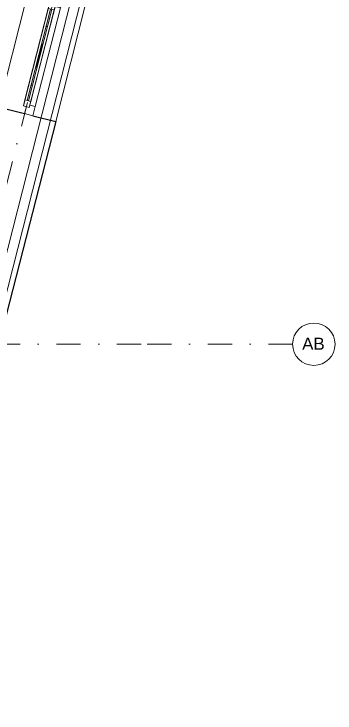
# Model space of a CAD drawing. Header units: millimetres. Extents: x -2236 to 45464, y -3604 to 14792.
# Drawn here: x 23758 to 26408, y 3805 to 9577 of the extents above; entities that cross this region are included whole.
import ezdxf

# ---------------------------------------------------------------- set-up
doc = ezdxf.new("R2010")
doc.units = ezdxf.units.MM
doc.linetypes.add('HA_DashDot_10mm-S3mm', pattern=[500, 200, -150, 0, -150])
for name, color, linetype, lineweight in [('-UNDERLAY_A-FLOR-____-OTLN', 9, 'Continuous', 9), ('A-GLAZ-____-MCUT', 9, 'Continuous', 5), ('A-GLAZ-____-OTLN', 9, 'Continuous', 5), ('A-WALL-____-MCUT', 9, 'Continuous', 9), ('A-WALL-____-OTLN', 9, 'Continuous', 9), ('S-GRID-____-IDEN', 9, 'Continuous', 9), ('S-GRID-____-OTLN', 9, 'Continuous', 5)]:
    doc.layers.add(name, color=color, linetype=linetype, lineweight=lineweight)
doc.styles.add('Arial', font='arial.ttf', dxfattribs={"height": 100})

# ---------------------------------------------------------------- blocks, each defined once
blk = doc.blocks.new('HA_WD_SinglePanel - 1000x2100-2168132-DSP_3NP-A')
at = {"layer": 'A-GLAZ-____-MCUT'}
for p, q in [((-500, 0), (-500, 70)), ((-500, 70), (-420, 70)), ((-420, 70), (-420, 25)), ((420, 25), (420, 70)), ((420, 70), (500, 70)), ((500, 70), (500, 0)), ((-440, 0), (-500, 0)), ((-440, -25), (-440, 25)), ((-440, 25), (-390, 25)), ((-390, 25), (-390, -25)), ((390, 5), (-390, 5)), ((390, -25), (390, 25)), ((390, 25), (440, 25)), ((440, 25), (440, -25)), ((500, 0), (440, 0)), ((-390, -25), (-440, -25)), ((390, -5), (-390, -5)), ((440, -25), (390, -25))]:
    blk.add_line(p, q, dxfattribs=at)
at = {"layer": 'A-GLAZ-____-OTLN'}
for p, q in [((-420, 70), (420, 70)), ((-440, 25), (-440, -25)), ((-440, 25), (440, 25)), ((390, 25), (-390, 25)), ((440, 25), (440, -25)), ((440, -25), (-440, -25)), ((390, -25), (-390, -25))]:
    blk.add_line(p, q, dxfattribs=at)
blk = doc.blocks.new('Grid - Radius 3_5mm-353793-DSP_3NP-A')
at = {"layer": 'S-GRID-____-IDEN'}
blk.add_circle((0, 0), 3.5, dxfattribs=at)

msp = doc.modelspace()

# ---------------------------------------------------------------- linework, layer by layer
at = {"layer": '-UNDERLAY_A-FLOR-____-OTLN'}
for p, q in [((24794.8, 11910), (23443, 6610.4)), ((24331.4, 11550), (23591.7, 8650)), ((23520.5, 6590.6), (24781.7, 11535))]:
    msp.add_line(p, q, dxfattribs=at)
at = {"layer": 'A-WALL-____-MCUT', "lineweight": 25}
for p, q in [((23632.1, 8808.3), (23845.3, 8753.9)), ((23913.1, 8736.6), (24102, 8688.4)), ((24102, 8688.4), (23694.2, 7089.6))]:
    msp.add_line(p, q, dxfattribs=at)
at = {"layer": 'A-WALL-____-OTLN'}
msp.add_line((24102, 8688.4), (24349.2, 9657.4), dxfattribs=at)
at = {"layer": 'S-GRID-____-OTLN', "linetype": 'HA_DashDot_10mm-S3mm', "lineweight": 9}
for p, q in [((21099.6, -2009.9), (24979, 13198.7)), ((24807.7, 6850), (-547.2, 6850)), ((26057.7, 6850), (24807.7, 6850))]:
    msp.add_line(p, q, dxfattribs=at)

# ---------------------------------------------------------------- block references
at = {"layer": 'A-GLAZ-____-OTLN', "rotation": 255.690068739286}
msp.add_blockref('HA_WD_SinglePanel - 1000x2100-2168132-DSP_3NP-A', (23968.8, 9238.4), dxfattribs=at)
at = {"layer": 'S-GRID-____-IDEN', "xscale": 49.99999999999998, "yscale": 49.99999999999998, "zscale": 49.99999999999998, "rotation": 90}
msp.add_blockref('Grid - Radius 3_5mm-353793-DSP_3NP-A', (26232.7, 6850), dxfattribs=at)

# ---------------------------------------------------------------- texts
at = {"layer": 'S-GRID-____-IDEN', "lineweight": 5, "insert": (26136.5, 6903.9), "char_height": 100, "width": 232.489, "attachment_point": 1, "style": 'Arial'}
msp.add_mtext('AB', dxfattribs=at)

doc.saveas('drawing.dxf')
